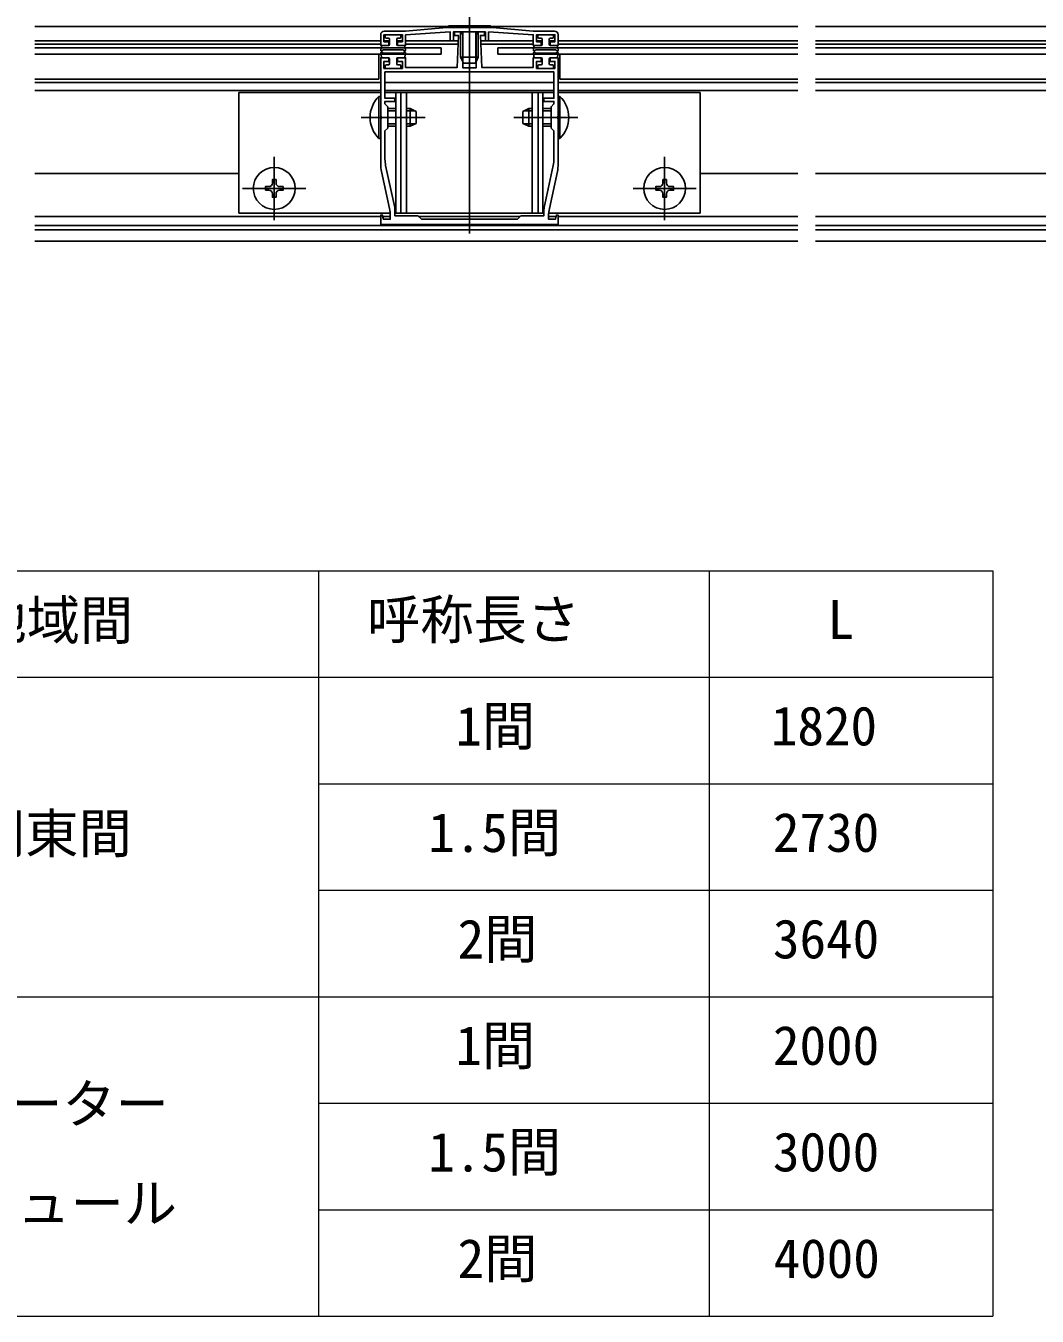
# Model space of a CAD drawing. Units: millimetres, scale not verified. Extents: x -875 to 875, y -1304 to 1297.
# Drawn here: x 272.5 to 557.5, y 640.8 to 1004.3 of the extents above; entities that cross this region are included whole.
import ezdxf
from ezdxf.enums import TextEntityAlignment as Align

# ---------------------------------------------------------------- set-up
doc = ezdxf.new("R2010")
doc.units = ezdxf.units.MM
doc.header["$LTSCALE"] = 8
doc.layers.add('0-1_TABLE1', color=7, linetype='Continuous', lineweight=18)
for name, color, linetype in [('0-3_YKK_11', 7, 'Continuous'), ('0-5_YKK_12', 2, 'Continuous'), ('0-6_YKK_13', 4, 'Continuous')]:
    doc.layers.add(name, color=color, linetype=linetype)
doc.styles.add('ＭＳ ゴシック', font='')
doc.styles.get('ＭＳ ゴシック').set_extended_font_data('MS Gothic')

msp = doc.modelspace()

# ---------------------------------------------------------------- linework, layer by layer
at = {"layer": '0-1_TABLE1'}
for p, q in [((225, 850.8), (545, 850.8)), ((355, 850.8), (355, 640.8)), ((465, 850.8), (465, 640.8)), ((545, 850.8), (545, 640.8)), ((225, 820.8), (545, 820.8)), ((355, 790.8), (545, 790.8)), ((355, 760.8), (545, 760.8)), ((225, 730.8), (545, 730.8)), ((355, 700.8), (545, 700.8)), ((355, 670.8), (545, 670.8)), ((225, 640.8), (545, 640.8))]:
    msp.add_line(p, q, dxfattribs=at)
at = {"layer": '0-3_YKK_11'}
for p, q in [((376.44, 953.095), (373.877, 964.962)), ((421.094, 964.962), (418.53, 953.095)), ((372.711, 963.256), (374.96, 952.844)), ((420.011, 952.844), (422.26, 963.256))]:
    msp.add_line(p, q, dxfattribs=at)
for points in [[(403.985, 1003.8), (390.985, 1003.8), (379.485, 1002.8), (373.485, 1002.8)], [(421.485, 1002.8), (415.485, 1002.8), (403.985, 1003.8)], [(372.485, 1001.8), (372.485, 998.8), (374.735, 998.8), (374.735, 999.8), (373.385, 999.8), (373.385, 1001.8), (378.585, 1001.8), (378.585, 999.8), (377.235, 999.8), (377.235, 998.8), (379.485, 998.8), (379.485, 1001.8), (392.085, 1002.6), (392.085, 1000.1), (392.985, 1000.1), (392.985, 1002.6), (401.985, 1002.6), (401.985, 1000.1), (402.885, 1000.1), (402.885, 1002.6), (415.485, 1001.8), (415.485, 998.8), (417.735, 998.8), (417.735, 999.8), (416.385, 999.8), (416.385, 1001.8), (421.585, 1001.8), (421.585, 999.8), (420.235, 999.8), (420.235, 998.8), (422.485, 998.8), (422.485, 1001.8)], [(394.585, 1002.6), (393.235, 1002.6), (393.235, 1001.6), (394.385, 1001.6), (394.036, 992.6), (379.485, 992.6), (379.485, 995.3), (377.235, 995.3), (377.235, 994.3), (378.585, 994.3), (378.585, 992.3), (373.385, 992.3), (373.385, 994.3), (374.735, 994.3), (374.735, 995.3), (372.485, 995.3), (372.485, 978.958), (372.605, 978.775), (372.605, 978.225), (372.485, 978.042), (372.485, 965.368)], [(399.385, 1001.6), (399.385, 992.5), (395.585, 992.5), (395.585, 1001.6)], [(422.485, 965.368), (422.485, 978.042), (422.365, 978.225), (422.365, 978.775), (422.485, 978.958), (422.485, 995.3), (420.235, 995.3), (420.235, 994.3), (421.585, 994.3), (421.585, 992.3), (416.385, 992.3), (416.385, 994.3), (417.735, 994.3), (417.735, 995.3), (415.485, 995.3), (415.485, 992.6), (400.935, 992.6), (400.585, 1001.6), (401.735, 1001.6), (401.735, 1002.6), (400.385, 1002.6)], [(373.685, 991.3), (421.285, 991.3), (421.285, 983.9), (418.485, 983.9), (418.485, 983), (421.285, 983), (421.285, 982.3), (420.485, 981.5), (420.485, 975.5), (421.285, 974.7), (421.285, 966.757)], [(373.685, 966.757), (373.685, 974.7), (374.485, 975.5), (374.485, 981.5), (373.685, 982.3), (373.685, 983), (376.485, 983), (376.485, 983.9), (373.685, 983.9), (373.685, 991.3)], [(418.485, 952.673), (418.485, 950.8), (411.985, 950.8), (410.985, 949.8), (383.985, 949.8), (382.985, 950.8), (376.485, 950.8), (376.485, 952.673)], [(372.485, 948.3), (422.485, 948.3), (422.485, 950.969), (422.051, 951.026), (421.722, 949.8), (419.785, 949.8), (419.785, 950.732)], [(375.185, 950.732), (375.185, 949.8), (373.249, 949.8), (372.92, 951.026), (372.485, 950.969), (372.485, 948.3)]]:
    msp.add_lwpolyline(points, dxfattribs=at)
for centre, radius, start, end in [((373.485, 1001.8), 1, 90.00001, 179.99999), ((394.585, 1001.6), 1, 0.00001, 89.99999), ((400.385, 1001.6), 1, 90.00001, 179.99999), ((421.485, 1001.8), 1, 0.00001, 89.99999), ((382.485, 965.368), 10, 180, 192.18864), ((382.185, 966.757), 8.5, 180, 192.18865), ((412.785, 966.757), 8.5, 347.81135, 360), ((412.485, 965.368), 10, 347.81136, 0), ((365.185, 950.732), 10, 360, 12.18864), ((374.485, 952.673), 2, 359.99995, 12.1886), ((420.485, 952.673), 2, 167.8114, 180.00005), ((429.785, 950.732), 10, 167.81136, 180)]:
    msp.add_arc(centre, radius, start, end, dxfattribs=at)
at = {"layer": '0-5_YKK_12'}
for p, q in [((397.485, 945.8), (397.485, 1009.8)), ((274.985, 1004.1), (391.585, 1004.1)), ((403.385, 1004.1), (489.985, 1004.1)), ((494.985, 1004.1), (641.585, 1004.1)), ((274.985, 1000.1), (372.485, 1000.1)), ((373.462, 1000.1), (374.985, 1000.1)), ((376.985, 1000.1), (378.509, 1000.1)), ((379.485, 1000.1), (394.327, 1000.1)), ((400.644, 1000.1), (415.485, 1000.1)), ((416.462, 1000.1), (417.985, 1000.1)), ((419.985, 1000.1), (421.509, 1000.1)), ((422.485, 1000.1), (489.985, 1000.1)), ((494.985, 1000.1), (622.485, 1000.1)), ((274.985, 999.1), (372.562, 999.1)), ((374.659, 999.1), (374.909, 999.1)), ((377.062, 999.1), (377.312, 999.1)), ((379.409, 999.1), (394.288, 999.1)), ((400.682, 999.1), (415.562, 999.1)), ((417.659, 999.1), (417.909, 999.1)), ((420.062, 999.1), (420.312, 999.1)), ((422.409, 999.1), (489.985, 999.1)), ((494.985, 999.1), (622.485, 999.1)), ((274.985, 988.3), (372.485, 988.3)), ((274.985, 986.1), (372.485, 986.1)), ((373.685, 988.3), (421.285, 988.3)), ((373.685, 986.1), (421.285, 986.1)), ((422.485, 988.3), (489.985, 988.3)), ((422.485, 986.1), (489.985, 986.1)), ((494.985, 988.3), (622.485, 988.3)), ((494.985, 986.1), (622.485, 986.1)), ((384.985, 978.5), (366.988, 978.5)), ((427.985, 978.5), (409.985, 978.5)), ((342.485, 967.4), (342.485, 949.6)), ((452.485, 967.4), (452.485, 949.6)), ((274.985, 962.7), (332.485, 962.7)), ((462.485, 962.7), (489.985, 962.7)), ((494.985, 962.7), (563.485, 962.7)), ((333.585, 958.5), (351.385, 958.5)), ((443.585, 958.5), (461.385, 958.5)), ((274.985, 950.6), (372.485, 950.6)), ((373.034, 950.6), (375.185, 950.6)), ((373.034, 950.6), (375.185, 950.6)), ((383.185, 950.6), (411.785, 950.6)), ((419.785, 950.6), (421.936, 950.6)), ((422.485, 950.6), (489.985, 950.6)), ((494.985, 950.6), (622.485, 950.6)), ((274.985, 948.1), (489.985, 948.1)), ((274.985, 946.8), (489.985, 946.8)), ((494.985, 948.1), (639.502, 948.1)), ((494.985, 946.8), (609.985, 946.8)), ((274.985, 943.602), (489.985, 943.602)), ((494.985, 943.602), (609.985, 943.602))]:
    msp.add_line(p, q, dxfattribs=at)
at = {"layer": '0-6_YKK_13'}
for p, q in [((391.585, 1004.309), (391.585, 1003.8)), ((391.585, 1003.8), (403.385, 1003.8)), ((373.785, 1001.5), (373.785, 1001.1)), ((377.885, 1001.8), (374.085, 1001.8)), ((374.685, 1000.8), (374.085, 1000.8)), ((374.985, 1000.5), (374.985, 999.1)), ((376.985, 1000.5), (376.985, 999.1)), ((377.285, 1000.8), (377.885, 1000.8)), ((378.185, 1001.5), (378.185, 1001.1)), ((395.64, 1002.6), (395.64, 994.11)), ((399.331, 1002.6), (399.331, 994.11)), ((399.985, 1002.6), (399.985, 995.5)), ((416.785, 1001.5), (416.785, 1001.1)), ((420.885, 1001.8), (417.085, 1001.8)), ((417.685, 1000.8), (417.085, 1000.8)), ((417.985, 1000.5), (417.985, 999.1)), ((419.985, 1000.5), (419.985, 999.1)), ((420.285, 1000.8), (420.885, 1000.8)), ((421.185, 1001.5), (421.185, 1001.1)), ((274.985, 998.1), (389.485, 998.1)), ((389.485, 996.3), (274.985, 996.3)), ((371.985, 996.3), (371.985, 989.3)), ((372.491, 997.502), (372.676, 998.552)), ((372.491, 996.598), (372.676, 995.548)), ((372.952, 997.325), (372.966, 997.35)), ((372.952, 996.775), (372.966, 996.75)), ((372.971, 998.8), (374.685, 998.8)), ((378.745, 997.5), (373.226, 997.5)), ((378.745, 996.6), (373.226, 996.6)), ((378.999, 998.8), (377.285, 998.8)), ((379.019, 997.325), (379.004, 997.35)), ((379.019, 996.775), (379.004, 996.75)), ((379.48, 997.502), (379.295, 998.552)), ((379.48, 996.598), (379.295, 995.548)), ((389.485, 998.1), (389.485, 996.3)), ((405.485, 998.1), (489.985, 998.1)), ((405.485, 998.1), (405.485, 996.3)), ((489.985, 996.3), (405.485, 996.3)), ((415.491, 997.502), (415.676, 998.552)), ((415.491, 996.598), (415.676, 995.548)), ((415.952, 997.325), (415.966, 997.35)), ((415.952, 996.775), (415.966, 996.75)), ((415.971, 998.8), (417.685, 998.8)), ((421.745, 997.5), (416.226, 997.5)), ((421.745, 996.6), (416.226, 996.6)), ((421.999, 998.8), (420.285, 998.8)), ((422.019, 997.325), (422.004, 997.35)), ((422.019, 996.775), (422.004, 996.75)), ((422.48, 997.502), (422.295, 998.552)), ((422.48, 996.598), (422.295, 995.548)), ((422.985, 996.3), (422.985, 989.3)), ((494.985, 998.1), (639.485, 998.1)), ((639.485, 996.3), (494.985, 996.3)), ((372.971, 995.3), (374.685, 995.3)), ((373.785, 992.6), (373.785, 993)), ((374.685, 993.3), (374.085, 993.3)), ((374.985, 993.6), (374.985, 995)), ((376.985, 993.6), (376.985, 995)), ((378.999, 995.3), (377.285, 995.3)), ((377.285, 993.3), (377.885, 993.3)), ((378.185, 992.6), (378.185, 993)), ((395.785, 993.8), (394.985, 995.5)), ((395.785, 993.8), (399.185, 993.8)), ((399.185, 993.8), (399.985, 995.5)), ((415.971, 995.3), (417.685, 995.3)), ((416.785, 992.6), (416.785, 993)), ((417.685, 993.3), (417.085, 993.3)), ((417.985, 993.6), (417.985, 995)), ((419.985, 993.6), (419.985, 995)), ((421.999, 995.3), (420.285, 995.3)), ((420.285, 993.3), (420.885, 993.3)), ((421.185, 992.6), (421.185, 993)), ((371.985, 989.3), (274.985, 989.3)), ((377.885, 992.3), (374.085, 992.3)), ((420.885, 992.3), (417.085, 992.3)), ((489.985, 989.3), (422.985, 989.3)), ((621.985, 989.3), (494.985, 989.3)), ((332.485, 985.5), (372.485, 985.5)), ((332.485, 985.5), (332.485, 951.5)), ((373.685, 985.5), (421.285, 985.5)), ((376.785, 985.5), (376.785, 951.5)), ((378.125, 985.5), (378.125, 951.5)), ((379.785, 985.5), (379.785, 951.5)), ((415.185, 985.5), (415.185, 951.5)), ((416.846, 985.5), (416.846, 951.5)), ((418.185, 985.5), (418.185, 951.5)), ((422.485, 985.5), (462.485, 985.5)), ((462.485, 985.5), (462.485, 951.5)), ((372.485, 972.6), (372.485, 984.4)), ((422.485, 972.6), (422.485, 984.4)), ((374.485, 981), (376.785, 981)), ((374.485, 980.346), (376.785, 980.346)), ((379.785, 981), (380.785, 981)), ((379.785, 980.346), (382.176, 980.346)), ((382.485, 980.2), (380.785, 981)), ((382.485, 976.8), (382.485, 980.2)), ((412.485, 980.2), (414.185, 981)), ((412.485, 976.8), (412.485, 980.2)), ((415.185, 980.346), (412.795, 980.346)), ((415.185, 981), (414.185, 981)), ((420.485, 981), (418.185, 981)), ((420.485, 980.346), (418.185, 980.346)), ((374.485, 976.654), (376.785, 976.654)), ((374.485, 976), (376.785, 976)), ((379.785, 976.654), (382.176, 976.654)), ((382.485, 976.8), (380.785, 976)), ((412.485, 976.8), (414.185, 976)), ((415.185, 976.654), (412.795, 976.654)), ((420.485, 976.654), (418.185, 976.654)), ((420.485, 976), (418.185, 976)), ((371.976, 972.6), (372.485, 972.6)), ((422.994, 972.6), (422.485, 972.6)), ((340.985, 958), (339.985, 958)), ((450.985, 958), (449.985, 958)), ((375.156, 951.5), (332.485, 951.5)), ((418.485, 951.5), (376.485, 951.5)), ((462.485, 951.5), (419.815, 951.5))]:
    msp.add_line(p, q, dxfattribs=at)
for points in [[(391.585, 1004.309), (403.385, 1004.309), (403.385, 1003.8)], [(394.985, 1002.6), (394.985, 995.5), (399.985, 995.5)], [(371.976, 972.6), (371.976, 984.4), (372.485, 984.4)], [(422.994, 972.6), (422.994, 984.4), (422.485, 984.4)], [(379.785, 976), (380.785, 976), (380.785, 981)], [(415.185, 976), (414.185, 976), (414.185, 981)], [(341.985, 960), (341.985, 961), (342.985, 961), (342.985, 960)], [(451.985, 960), (451.985, 961), (452.985, 961), (452.985, 960)], [(339.985, 958), (339.985, 959), (340.985, 959)], [(342.985, 957), (342.985, 956), (341.985, 956), (341.985, 957)], [(343.985, 959), (344.985, 959), (344.985, 958), (343.985, 958)], [(449.985, 958), (449.985, 959), (450.985, 959)], [(452.985, 957), (452.985, 956), (451.985, 956), (451.985, 957)], [(453.985, 959), (454.985, 959), (454.985, 958), (453.985, 958)]]:
    msp.add_lwpolyline(points, dxfattribs=at)
for centre in [(342.485, 958.5), (452.485, 958.5)]:
    msp.add_circle(centre, 5.9, dxfattribs=at)
for centre, radius, start, end in [((374.085, 1001.5), 0.3, 90, 180), ((374.085, 1001.1), 0.3, 180, 270), ((374.685, 1000.5), 0.3, 0, 90), ((377.285, 1000.5), 0.3, 90, 180), ((377.885, 1001.5), 0.3, 0, 90), ((377.885, 1001.1), 0.3, 270, 0), ((417.085, 1001.5), 0.3, 90, 180), ((417.085, 1001.1), 0.3, 180, 270), ((417.685, 1000.5), 0.3, 0, 90), ((420.285, 1000.5), 0.3, 90, 180), ((420.885, 1001.5), 0.3, 0, 90), ((420.885, 1001.1), 0.3, 270, 0), ((372.735, 997.45), 0.25, 167.958, 330), ((372.735, 996.65), 0.25, 30, 192.042), ((372.971, 998.5), 0.3, 90, 170), ((373.226, 997.2), 0.3, 90, 150), ((373.226, 996.9), 0.3, 210, 270), ((374.685, 999.1), 0.3, 270, 0), ((377.285, 999.1), 0.3, 180, 270), ((378.745, 997.2), 0.3, 30, 90), ((378.745, 996.9), 0.3, 270, 330), ((378.999, 998.5), 0.3, 10, 90), ((379.235, 997.45), 0.25, 210, 12.042), ((379.235, 996.65), 0.25, 347.958, 150), ((415.735, 997.45), 0.25, 167.958, 330), ((415.735, 996.65), 0.25, 30, 192.042), ((415.971, 998.5), 0.3, 90, 170), ((416.226, 997.2), 0.3, 90, 150), ((416.226, 996.9), 0.3, 210, 270), ((417.685, 999.1), 0.3, 270, 0), ((420.285, 999.1), 0.3, 180, 270), ((421.745, 997.2), 0.3, 30, 90), ((421.745, 996.9), 0.3, 270, 330), ((421.999, 998.5), 0.3, 10, 90), ((422.235, 997.45), 0.25, 210, 12.042), ((422.235, 996.65), 0.25, 347.958, 150), ((372.971, 995.6), 0.3, 190, 270), ((374.085, 993), 0.3, 90, 180), ((374.085, 992.6), 0.3, 180, 270), ((374.685, 995), 0.3, 0, 90), ((374.685, 993.6), 0.3, 270, 0), ((377.285, 995), 0.3, 90, 180), ((377.285, 993.6), 0.3, 180, 270), ((377.885, 993), 0.3, 0, 90), ((377.885, 992.6), 0.3, 270, 0), ((378.999, 995.6), 0.3, 270, 350), ((415.971, 995.6), 0.3, 190, 270), ((417.085, 993), 0.3, 90, 180), ((417.085, 992.6), 0.3, 180, 270), ((417.685, 995), 0.3, 0, 90), ((417.685, 993.6), 0.3, 270, 0), ((420.285, 995), 0.3, 90, 180), ((420.285, 993.6), 0.3, 180, 270), ((420.885, 993), 0.3, 0, 90), ((420.885, 992.6), 0.3, 270, 0), ((421.999, 995.6), 0.3, 270, 350), ((377.718, 978.5), 8.232, 134.2189, 225.7811), ((417.253, 978.5), 8.232, 314.2189, 45.7811), ((340.985, 960), 1, 270, 0), ((343.985, 960), 1, 180, 270), ((450.985, 960), 1, 270, 0), ((453.985, 960), 1, 180, 270), ((340.985, 957), 1, 0, 90), ((343.985, 957), 1, 90, 180), ((450.985, 957), 1, 0, 90), ((453.985, 957), 1, 90, 180)]:
    msp.add_arc(centre, radius, start, end, dxfattribs=at)

# ---------------------------------------------------------------- texts
at = {"layer": '0-1_TABLE1', "style": 'ＭＳ ゴシック'}
for s, p in [('地域間', (257.741, 828.087)), ('呼称長さ', (368.665, 828.257)), ('L', (498.395, 828.3)), ('1間', (393.551, 798.257)), ('1820', (482.415, 798.3)), ('関東間', (257.315, 768.002)), ('1.5間', (385.881, 768.257)), ('2730', (483.011, 768.3)), ('2間', (394.148, 738.257)), ('3640', (483.011, 738.3)), ('1間', (393.551, 708.257)), ('2000', (483.011, 708.3)), ('メーター', (252.798, 691.823)), ('1.5間', (385.881, 678.257)), ('3000', (483.011, 678.3)), ('モジュール', (240.057, 663.84)), ('2間', (394.148, 648.257)), ('4000', (483.182, 648.3))]:
    msp.add_text(s, height=11, dxfattribs=at).set_placement(p, align=Align.BOTTOM_LEFT)

doc.saveas('drawing.dxf')
